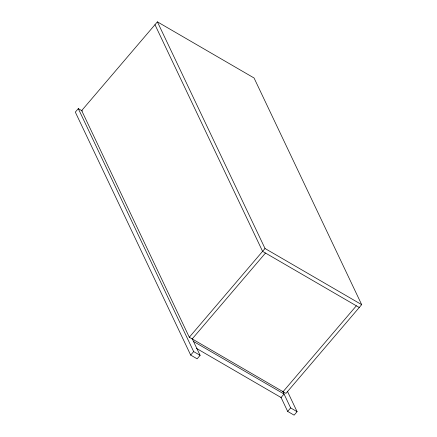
<?xml version="1.0" encoding="UTF-8"?>
<svg xmlns="http://www.w3.org/2000/svg" width="437" height="437" viewBox="0 0 437 437"><rect width="100%" height="100%" fill="white"/><g stroke="black" fill="none" stroke-linecap="round" stroke-linejoin="round"><path stroke-width="0.66" d="M82.396 111.009L78.294 108.627L75.322 112.118L190.69 355.084L197.131 358.826L200.108 355.336L192.143 338.56M157.402 21.85L81.681 110.594L189.303 337.249L285.956 393.387L361.678 304.644L254.055 77.988L157.402 21.85L265.024 248.5L361.678 304.644M189.303 337.249L265.024 248.5M192.198 338.932L265.488 253.039M190.69 355.084L193.662 351.594L78.294 108.627M283.056 391.699L356.346 305.807M287.42 391.312L297.084 411.665L294.112 415.15L287.666 411.408L290.643 407.923L282.673 391.142M359.247 307.495L262.588 251.357L154.966 24.701M193.515 341.455L284.05 394.037L281.073 397.523L196.421 348.355M193.662 351.594L200.108 355.336M290.643 407.923L297.084 411.665M280.931 397.222L287.666 411.408"/></g></svg>
